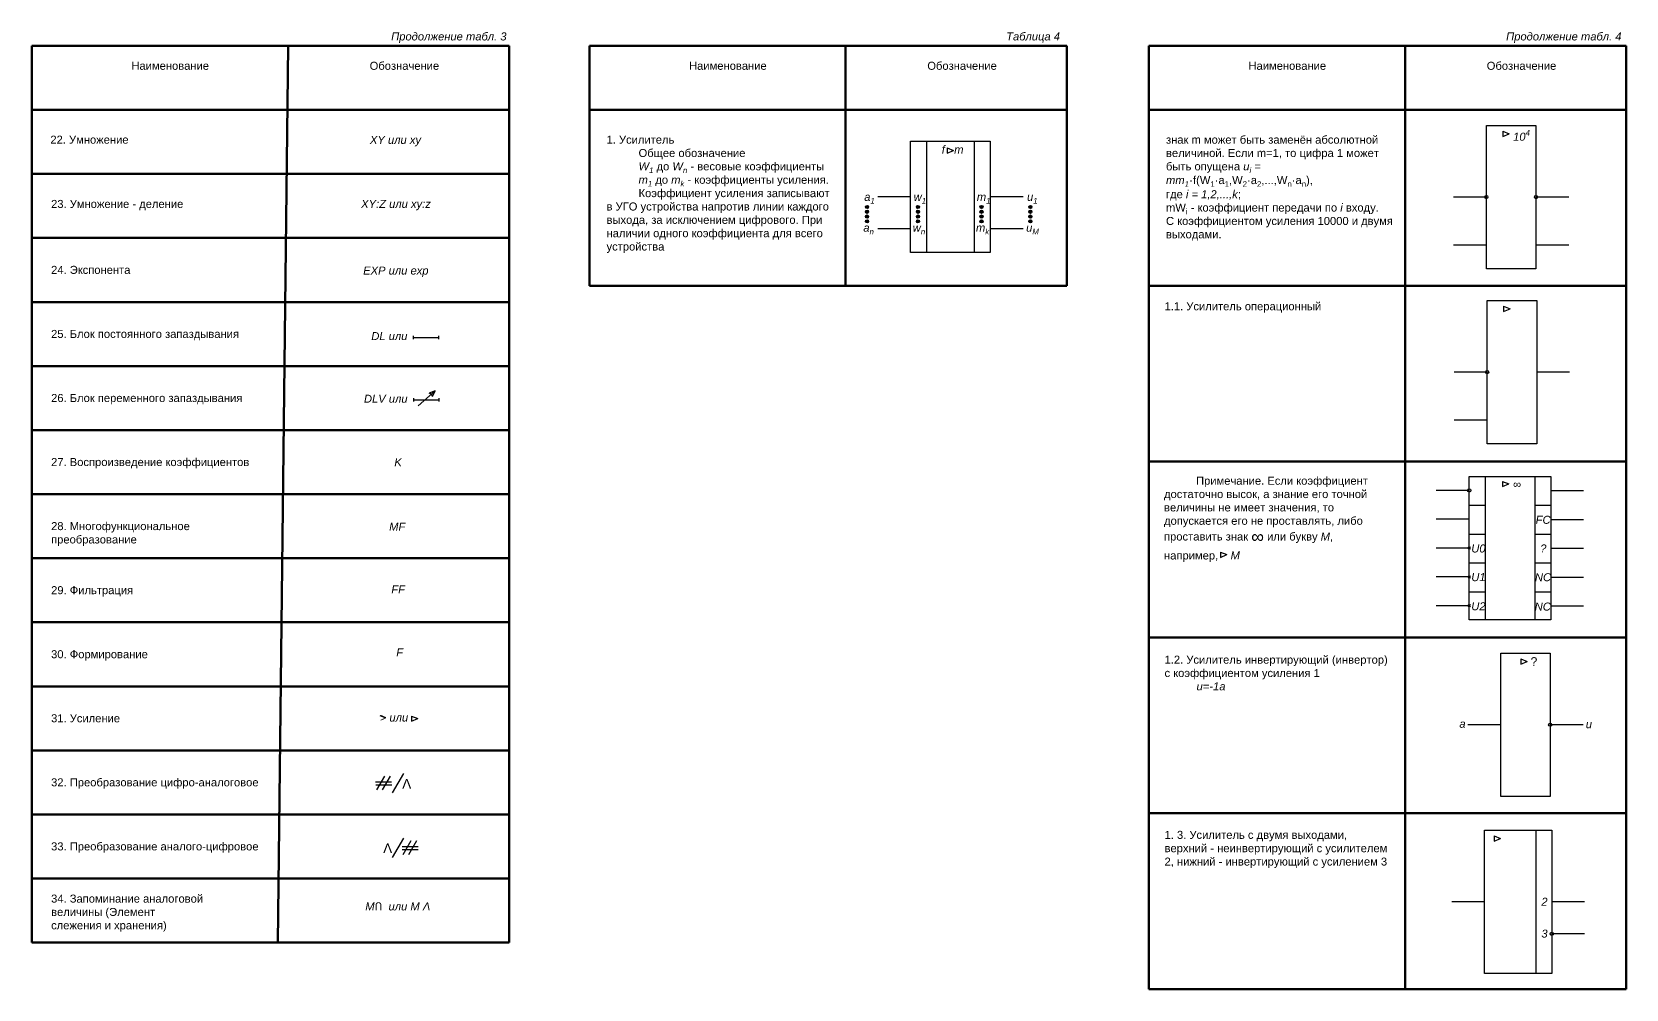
# Model space of a CAD drawing. Header units: millimetres. Extents: x 2750 to 4849, y 1844 to 2329.
# Drawn here: x 3300.8 to 3798.7, y 2030 to 2328.9 of the extents above; entities that cross this region are included whole.
import ezdxf

# ---------------------------------------------------------------- set-up
doc = ezdxf.new("R2010")
doc.units = ezdxf.units.MM
doc.layers.add('Слой1', color=3, linetype='Continuous', lineweight=50)
doc.layers.add('толстые линии', color=1, linetype='Continuous', lineweight=211)
doc.styles.get("Standard").update_dxf_attribs({"font": 'arial.ttf'})
pattern_1 = [(0, (-538.388, 73.358), (0, 6.985), [5.08, -1.905]), (90, (-538.388, 73.358), (-6.985, 4e-16), [5.08, -1.905])]

msp = doc.modelspace()

# ---------------------------------------------------------------- hatches: boundary and pattern name
h = msp.add_hatch()
h.set_pattern_fill('ANGLE', color=256)
h.set_pattern_definition(pattern_1)
h.paths.add_polyline_path([(3564.78, 2295.11, 1), (3563.78, 2295.11, 1)])
h.paths.add_polyline_path([(3563.78, 2293.61, 1), (3564.78, 2293.61, 1)])
h.paths.add_polyline_path([(3564.78, 2292.11, 1), (3563.78, 2292.11, 1)])
h.paths.add_polyline_path([(3564.78, 2290.61, 1), (3563.78, 2290.61, 1)])
h = msp.add_hatch()
h.set_pattern_fill('ANGLE', color=256)
h.set_pattern_definition(pattern_1)
h.paths.add_polyline_path([(3563.78, 2289.11, 1), (3564.78, 2289.11, 1)])
h = msp.add_hatch()
h.set_pattern_fill('ANGLE', color=256)
h.set_pattern_definition(pattern_1)
h.paths.add_polyline_path([(3564.78, 2286.11, 1), (3563.78, 2286.11, 1)])
h = msp.add_hatch()
h.set_pattern_fill('ANGLE', color=256)
h.set_pattern_definition(pattern_1)
h.paths.add_polyline_path([(3564.78, 2284.61, 1), (3563.78, 2284.61, 1)])
h = msp.add_hatch(color=256)
h.dxf.hatch_style = 1
h.paths.add_polyline_path([(3561.09, 2274.2, 1), (3562.09, 2274.2, 1)])
h.paths.add_polyline_path([(3562.09, 2272.7, 1), (3561.09, 2272.7, 1)])
h.paths.add_polyline_path([(3562.09, 2271.2, 1), (3561.09, 2271.2, 1)])
h.paths.add_polyline_path([(3561.09, 2269.7, 1), (3562.09, 2269.7, 1)])
h = msp.add_hatch(color=256)
h.dxf.hatch_style = 1
h.paths.add_polyline_path([(3577, 2274.2, 1), (3578, 2274.2, 1)])
h.paths.add_polyline_path([(3578, 2272.7, 1), (3577, 2272.7, 1)])
h.paths.add_polyline_path([(3578, 2271.2, 1), (3577, 2271.2, 1)])
h.paths.add_polyline_path([(3577, 2269.7, 1), (3578, 2269.7, 1)])
h = msp.add_hatch(color=256)
h.dxf.hatch_style = 1
h.paths.add_polyline_path([(3596.85, 2274.2, 1), (3597.85, 2274.2, 1)])
h.paths.add_polyline_path([(3597.85, 2272.7, 1), (3596.85, 2272.7, 1)])
h.paths.add_polyline_path([(3597.85, 2271.2, 1), (3596.85, 2271.2, 1)])
h.paths.add_polyline_path([(3596.85, 2269.7, 1), (3597.85, 2269.7, 1)])
h = msp.add_hatch(color=256)
h.dxf.hatch_style = 1
h.paths.add_polyline_path([(3612.11, 2274.2, 1), (3613.11, 2274.2, 1)])
h.paths.add_polyline_path([(3613.11, 2272.7, 1), (3612.11, 2272.7, 1)])
h.paths.add_polyline_path([(3613.11, 2271.2, 1), (3612.11, 2271.2, 1)])
h.paths.add_polyline_path([(3612.11, 2269.7, 1), (3613.11, 2269.7, 1)])
h = msp.add_hatch()
h.set_pattern_fill('ANGLE', color=256)
h.set_pattern_definition([(0, (0, 0), (0, 6.985), [5.08, -1.905]), (90, (0, 0), (-6.985, 4e-16), [5.08, -1.905])])
h.paths.add_polyline_path([(3426.71, 2216.76), (3424.8, 2216.09), (3425.51, 2215.7)])
h.paths.add_polyline_path([(3426.71, 2216.76), (3425.51, 2215.7), (3425.88, 2215.01)])

# ---------------------------------------------------------------- linework, layer by layer
for p, q in [((3760.17, 2297.87), (3760.17, 2296.22)), ((3760.17, 2297.87), (3762.16, 2297.07)), ((3760.17, 2296.22), (3762.16, 2297.07)), ((3580.21, 2294.74), (3580.21, 2259.99)), ((3586.62, 2292.61), (3586.62, 2290.97)), ((3586.62, 2292.61), (3588.61, 2291.81)), ((3586.62, 2290.97), (3588.61, 2291.81)), ((3595.04, 2294.74), (3595.04, 2259.99)), ((3575.21, 2277.36), (3564.93, 2277.36)), ((3610.31, 2277.36), (3600.04, 2277.36)), ((3755.03, 2277.28), (3744.76, 2277.28)), ((3780.78, 2277.28), (3770.51, 2277.28)), ((3575.21, 2267.36), (3564.93, 2267.36)), ((3610.31, 2267.36), (3600.04, 2267.36)), ((3755.03, 2262.28), (3744.76, 2262.28)), ((3780.78, 2262.28), (3770.51, 2262.28)), ((3760.42, 2243.22), (3760.42, 2241.58)), ((3760.42, 2243.22), (3762.41, 2242.42)), ((3760.42, 2241.58), (3762.41, 2242.42)), ((3419.94, 2233.43), (3419.94, 2233.93)), ((3419.94, 2233.43), (3427.89, 2233.43)), ((3419.94, 2232.93), (3419.94, 2233.43)), ((3427.89, 2233.43), (3427.89, 2233.93)), ((3427.89, 2232.93), (3427.89, 2233.43)), ((3755.28, 2222.64), (3745.01, 2222.64)), ((3781.03, 2222.64), (3770.75, 2222.64)), ((3421.38, 2212.07), (3426.71, 2216.76)), ((3426.71, 2216.76), (3424.8, 2216.09)), ((3425.51, 2215.7), (3424.8, 2216.09)), ((3425.88, 2215.01), (3426.71, 2216.76)), ((3420.03, 2213.98), (3420.03, 2214.48)), ((3420.03, 2213.98), (3427.98, 2213.98)), ((3420.03, 2213.48), (3420.03, 2213.98)), ((3425.88, 2215.01), (3425.51, 2215.7)), ((3427.98, 2213.98), (3427.98, 2214.48)), ((3427.98, 2213.48), (3427.98, 2213.98)), ((3755.28, 2207.64), (3745.01, 2207.64)), ((3754.67, 2190.05), (3754.67, 2145.32)), ((3760.03, 2188.52), (3760.03, 2186.88)), ((3760.03, 2188.52), (3762.02, 2187.72)), ((3760.03, 2186.88), (3762.02, 2187.72)), ((3770.14, 2190.05), (3770.14, 2145.32)), ((3749.67, 2185.68), (3739.39, 2185.68)), ((3749.67, 2181.05), (3754.67, 2181.05)), ((3770.14, 2181.05), (3775.14, 2181.05)), ((3785.41, 2185.55), (3775.14, 2185.55)), ((3749.67, 2176.68), (3739.39, 2176.68)), ((3785.41, 2176.55), (3775.14, 2176.55)), ((3749.67, 2172.05), (3754.67, 2172.05)), ((3770.14, 2172.05), (3775.14, 2172.05)), ((3671.98, 2166.44), (3671.98, 2164.79)), ((3671.98, 2166.44), (3673.96, 2165.64)), ((3749.67, 2167.68), (3739.39, 2167.68)), ((3749.31, 2167.33), (3750.02, 2168.04)), ((3749.31, 2168.04), (3750.02, 2167.33)), ((3785.41, 2167.55), (3775.14, 2167.55)), ((3671.98, 2164.79), (3673.96, 2165.64)), ((3749.67, 2163.05), (3754.67, 2163.05)), ((3770.14, 2163.05), (3775.14, 2163.05)), ((3749.67, 2158.68), (3739.39, 2158.68)), ((3749.31, 2158.33), (3750.02, 2159.04)), ((3749.31, 2159.04), (3750.02, 2158.33)), ((3785.41, 2158.55), (3775.14, 2158.55)), ((3749.67, 2154.05), (3754.67, 2154.05)), ((3770.14, 2154.05), (3775.14, 2154.05)), ((3749.67, 2149.68), (3739.39, 2149.68)), ((3749.31, 2149.33), (3750.02, 2150.04)), ((3749.31, 2150.04), (3750.02, 2149.33)), ((3785.41, 2149.55), (3775.14, 2149.55)), ((3765.8, 2133.12), (3765.8, 2131.48)), ((3765.8, 2133.12), (3767.78, 2132.32)), ((3765.8, 2131.48), (3767.78, 2132.32)), ((3409.47, 2115.45), (3410.98, 2114.75)), ((3419.33, 2115.26), (3419.33, 2113.61)), ((3419.33, 2115.26), (3421.31, 2114.46)), ((3419.33, 2113.61), (3421.31, 2114.46)), ((3759.49, 2112.54), (3749.22, 2112.54)), ((3785.24, 2112.54), (3774.96, 2112.54)), ((3408.47, 2092.18), (3410.97, 2096.51)), ((3410.25, 2092.17), (3412.75, 2096.5)), ((3413.4, 2091.27), (3416.9, 2097.33)), ((3408.11, 2094.66), (3413.11, 2094.66)), ((3408.13, 2093.75), (3413.13, 2093.75)), ((3413.4, 2071.04), (3416.9, 2077.1)), ((3416.72, 2072.01), (3419.22, 2076.34)), ((3418.51, 2072.01), (3421.01, 2076.34)), ((3757.43, 2077.84), (3757.43, 2076.19)), ((3757.43, 2077.84), (3759.41, 2077.04)), ((3757.43, 2076.19), (3759.41, 2077.04)), ((3770.44, 2079.62), (3770.44, 2034.89)), ((3416.37, 2074.5), (3421.37, 2074.5)), ((3416.38, 2073.59), (3421.38, 2073.59)), ((3754.47, 2057.26), (3744.19, 2057.26)), ((3785.71, 2057.26), (3775.44, 2057.26)), ((3785.71, 2047.26), (3775.44, 2047.26))]:
    msp.add_line(p, q)
for points in [[(3755.03, 2299.65), (3770.51, 2299.65), (3770.51, 2254.92), (3755.03, 2254.92)], [(3575.21, 2294.74), (3600.04, 2294.74), (3600.04, 2259.99), (3575.21, 2259.99)], [(3755.28, 2245.01), (3770.75, 2245.01), (3770.75, 2200.28), (3755.28, 2200.28)], [(3749.67, 2190.05), (3775.14, 2190.05), (3775.14, 2145.32), (3749.67, 2145.32)], [(3759.49, 2134.91), (3774.96, 2134.91), (3774.96, 2090.17), (3759.49, 2090.17)], [(3754.47, 2079.62), (3775.44, 2079.62), (3775.44, 2034.89), (3754.47, 2034.89)]]:
    msp.add_lwpolyline(points, close=True)
for centre in [(3755.03, 2277.28), (3770.51, 2277.28), (3561.59, 2274.2), (3561.59, 2272.7), (3561.59, 2271.2), (3577.5, 2274.2), (3577.5, 2272.7), (3577.5, 2271.2), (3597.35, 2274.2), (3597.35, 2272.7), (3597.35, 2271.2), (3612.61, 2274.2), (3612.61, 2272.7), (3612.61, 2271.2), (3561.59, 2269.7), (3577.5, 2269.7), (3597.35, 2269.7), (3612.61, 2269.7), (3755.28, 2222.64), (3749.67, 2185.68), (3774.96, 2112.54), (3775.44, 2047.26)]:
    msp.add_circle(centre, 0.5)
at = {"layer": 'Слой1'}
for p, q in [((3300.75, 2324.52), (3449.78, 2324.52)), ((3300.75, 2044.52), (3300.75, 2324.52)), ((3380.75, 2324.52), (3377.55, 2044.52)), ((3449.78, 2324.52), (3449.78, 2044.52)), ((3474.91, 2324.52), (3623.94, 2324.52)), ((3474.91, 2249.61), (3474.91, 2324.52)), ((3554.91, 2324.52), (3554.91, 2249.61)), ((3623.94, 2324.52), (3623.94, 2249.61)), ((3649.65, 2324.52), (3798.67, 2324.52)), ((3649.65, 2029.99), (3649.65, 2324.52)), ((3729.65, 2324.52), (3729.65, 2029.99)), ((3798.67, 2324.52), (3798.67, 2029.99)), ((3300.75, 2304.52), (3449.78, 2304.52)), ((3474.91, 2304.52), (3623.94, 2304.52)), ((3649.65, 2304.52), (3798.67, 2304.52)), ((3449.78, 2284.52), (3300.75, 2284.52)), ((3300.75, 2264.52), (3449.78, 2264.52)), ((3474.91, 2249.61), (3623.94, 2249.61)), ((3649.65, 2249.61), (3798.67, 2249.61)), ((3300.75, 2244.52), (3449.78, 2244.52)), ((3300.75, 2224.52), (3449.78, 2224.52)), ((3300.75, 2204.52), (3449.78, 2204.52)), ((3649.65, 2194.71), (3798.67, 2194.71)), ((3300.75, 2184.52), (3449.78, 2184.52)), ((3300.75, 2184.52), (3449.78, 2184.52)), ((3300.75, 2164.52), (3449.78, 2164.52)), ((3300.75, 2164.52), (3449.78, 2164.52)), ((3300.75, 2144.52), (3449.78, 2144.52)), ((3300.75, 2144.52), (3449.78, 2144.52)), ((3649.65, 2139.8), (3798.67, 2139.8)), ((3300.75, 2124.52), (3449.78, 2124.52)), ((3300.75, 2124.52), (3449.78, 2124.52)), ((3300.75, 2124.52), (3449.78, 2124.52)), ((3300.75, 2104.52), (3449.78, 2104.52)), ((3300.75, 2084.52), (3449.78, 2084.52)), ((3649.65, 2084.9), (3798.67, 2084.9)), ((3300.75, 2064.52), (3449.78, 2064.52)), ((3300.75, 2044.52), (3449.78, 2044.52)), ((3649.65, 2029.99), (3798.67, 2029.99))]:
    msp.add_line(p, q, dxfattribs=at)

# ---------------------------------------------------------------- texts
at = {"char_height": 2.5, "attachment_point": 1}
for s, width, heights, insert in [('\\A1;{\\fArial|b0|i1|c204|p34;XY или xy}', 61.0426, [-3.23], (3406.34, 2296.39)), ('{\\fArial|b0|i1|c204|p34;XY:Z или xy:z}', 22.0336, [-3.23], (3403.59, 2276.4)), ('{\\fArial|b0|i1|c204|p34;EXP или exp}', 22.7896, [-3.19], (3404.22, 2255.59)), ('{\\fArial|b0|i1|c204|p34;DL или }', 11.7433, [-2.54], (3406.76, 2235.14)), ('{\\fArial|b0|i1|c204|p34;DLV или  }', 19.8298, [-2.54], (3404.47, 2215.58)), ('{\\fArial|b0|i1|c204|p34;K}', 18.6085, [-2.5], (3413.95, 2195.75)), ('{\\fArial|b0|i1|c204|p34;MF}', 18.6085, [-2.5], (3412.34, 2175.63)), ('{\\fArial|b0|i1|c204|p34;FF}', 22.9771, [-2.5], (3413.01, 2156.02)), ('{\\fArial|b0|i1|c204|p34;F}', 22.9771, [-2.5], (3414.55, 2136.34)), ('{\\fArial|b0|i1|c204|p34;> или  }', 54.1948, [-2.54], (3409.41, 2116.03))]:
    msp.add_mtext_dynamic_manual_height_columns(s, width=width, gutter_width=12.5, heights=heights, dxfattribs=dict(at, insert=insert))
at = {"attachment_point": 1}
for s, insert, char_height, width in [('∞', (3763.38, 2188.9), 2.5, 2.0699), ('Ʌ', (3416.43, 2095.62), 3, 1.8209), ('Ʌ', (3410.48, 2075.49), 3, 1.8209), ('{\\fArial|b0|i1|c204|p34;MՈ  или M Ʌ}', (3404.89, 2057.06), 2.5, 25.8804)]:
    msp.add_mtext(s, dxfattribs=dict(at, insert=insert, char_height=char_height, width=width))
at = {"layer": 'Слой1', "char_height": 2.5, "attachment_point": 1}
for s, width, gutter_width, heights, insert in [('{\\fArial|b0|i1|c204|p34;                      Продолжение табл. 3}', 61.7882, 12.5, [-3.24], (3391.61, 2328.69)), ('{\\fArial|b0|i1|c204|p34;                      Таблица 4}', 61.7882, 12.5, [-3.07], (3583.7, 2328.69)), ('{\\fArial|b0|i1|c204|p34;                      Продолжение табл. 4}', 61.7882, 12.5, [-3.24], (3739.84, 2328.69)), ('Наименование', 2.5, 12.5, [-2.54], (3331.83, 2319.52)), ('Обозначение', 2.5, 12.5, [-2.6], (3406.24, 2319.52)), ('Наименование', 2.5, 12.5, [-2.54], (3506, 2319.52)), ('Обозначение', 2.5, 12.5, [-2.6], (3580.41, 2319.52)), ('Наименование', 2.5, 12.5, [-2.54], (3680.73, 2319.52)), ('Обозначение', 2.5, 12.5, [-2.6], (3755.14, 2319.52)), ('22. Умножение', 71.1369, 12.5, [14.15], (3306.52, 2296.46)), ('\\A1;1. Усилитель\\P^IОбщее обозначение \\P^I{\\fArial|b0|i1|c204|p34;W\\H0.7x;\\S^ 1;} до {\\fArial|b0|i1|c204|p34;W\\H0.7x;\\S^ n;} - весовые коэффициенты\\P^I{\\fArial|b0|i1|c204|p34;m\\H0.7x;\\S^ 1;} до {\\fArial|b0|i1|c204|p34;m\\H0.7x;\\S^ k;} - коэффициенты усиления.\\P^IКоэффициент усиления записывают в УГО устройства напротив линии каждого выхода, за исключением цифрового. При наличии одного коэффициента для всего устройства', 71.1369, 12.5, [66.26], (3480.23, 2296.46)), ('\\P\\P^I', 71.1369, 0, [14.15], (3480.68, 2297.98)), ('\\A1;знак m может быть заменён абсолютной величиной. Если m=1, то цифра 1 может быть опущена {\\fArial|b0|i1|c204|p34;u\\H0.7x;\\S^ i;\\H1.42857x; = mm\\H0.7x;\\S^ 1;\\fArial|b0|i0|c204|p34;\\H1.54761x;·}f(W{\\H0.7x;\\S^ 1;}·a{\\H0.7x;\\S^ 1;},W{\\H0.7x;\\S^ 2;}·a{\\H0.7x;\\S^ 2;},...,W{\\H0.7x;\\S^ n;}·a{\\H0.7x;\\S^ n;}), \\Pгде {\\fArial|b0|i1|c204|p34;i = 1,2,...,k};\\PmW{\\H0.7x;\\S^ i;} - коэффициент передачи по {\\fArial|b0|i1|c204|p34;i} входу.\\PС коэффициентом усиления 10000 и двумя выходами.', 71.1369, 12.5, [66.26], (3654.96, 2296.46)), ('\\A1;{\\fArial|b0|i1|c204|p34;10\\H0.7x;\\S4^ ;}', 2.5, 12.5, [-2.55], (3763.38, 2298.23)), ('{\\fArial|b0|i1|c204|p34;f   m}', 8.4159, 12.5, [-2.54], (3584.93, 2293.37)), ('\\A1;{\\fArial|b0|i1|c204|p34;a\\H0.7x;\\S^ 1;}', 8.4159, 12.5, [-2.54], (3560.71, 2278.6)), ('\\A1;{\\fArial|b0|i1|c204|p34;w\\H0.7x;\\S^ 1;}', 8.4159, 12.5, [-2.5], (3576.16, 2278.6)), ('\\A1;{\\fArial|b0|i1|c204|p34;m\\H0.7x;\\S^ 1;}', 8.4159, 12.5, [-2.5], (3595.89, 2278.6)), ('\\A1;{\\fArial|b0|i1|c204|p34;u\\H0.7x;\\S^ 1;}', 8.4159, 12.5, [-2.54], (3611.56, 2278.6)), ('\\A1;{\\fArial|b0|i1|c204|p34;a\\H0.7x;\\S^ n;}', 8.4159, 12.5, [-2.54], (3560.43, 2268.97)), ('\\A1;{\\fArial|b0|i1|c204|p34;w\\H0.7x;\\S^ n;}', 8.4159, 12.5, [-2.5], (3575.88, 2268.97)), ('\\A1;{\\fArial|b0|i1|c204|p34;m\\H0.7x;\\S^ k;}', 8.4159, 12.5, [-2.5], (3595.61, 2268.97)), ('\\A1;{\\fArial|b0|i1|c204|p34;u\\H0.7x;\\S^ M;}', 8.4159, 12.5, [-2.54], (3611.28, 2268.97)), ('\\A1;1.1. Усилитель операционный\\P^I', 71.1369, 12.5, [66.26], (3654.51, 2244.44)), ('\\A1;^IПримечание. Если коэффициент достаточно высок, а знание его точной величины не имеет значения, то допускается его не проставлять, либо проставить знак {\\H1.6x;∞} или букву {\\fArial|b0|i1|c204|p34;M}, \\Pнапример,    {\\fArial|b0|i1|c204|p34;M}\\P^I', 71.1369, 12.5, [66.26], (3654.35, 2189.97)), ('{\\fArial|b0|i1|c204|p34;FC}', 13.2399, 12.5, [-2.59], (3770.42, 2177.77)), ('{\\fArial|b0|i1|c204|p34;U0}', 13.2399, 12.5, [-2.55], (3750.31, 2168.81)), ('{\\fArial|b0|i1|c204|p34;?}', 13.2399, 12.5, [-2.54], (3771.85, 2168.82)), ('{\\fArial|b0|i1|c204|p34;U1}', 13.2399, 12.5, [-2.55], (3750.31, 2159.86)), ('{\\fArial|b0|i1|c204|p34;NC}', 13.2399, 12.5, [-2.59], (3770.19, 2159.83)), ('{\\fArial|b0|i1|c204|p34;U2}', 13.2399, 12.5, [-2.55], (3750.31, 2150.78)), ('{\\fArial|b0|i1|c204|p34;NC}', 13.2399, 12.5, [-2.59], (3770.12, 2150.68)), ('\\A1;1.2. Усилитель инвертирующий (инвертор)\\Pс коэффициентом усиления 1\\P^I{\\fArial|b0|i1|c204|p34;u=-1a^I}', 71.1369, 12.5, [66.26], (3654.51, 2134.1)), ('{\\H1.08333x;?}', 13.2399, 12.5, [-2.75], (3768.84, 2133.62)), ('{\\fArial|b0|i1|c204|p34;a}', 2.5, 12.5, [-2.54], (3746.58, 2114.09)), ('{\\fArial|b0|i1|c204|p34;u}', 2.5, 12.5, [-2.54], (3786.08, 2113.95)), ('\\A1;1. 3. Усилитель с двумя выходами, \\Pверхний - неинвертирующий с усилителем 2, нижний - инвертирующий с усилением 3', 71.1369, 12.5, [66.26], (3654.51, 2079.4)), ('{\\fArial|b0|i1|c204|p34;2}', 2.5, 12.5, [-2.51], (3772.19, 2058.52)), ('{\\fArial|b0|i1|c204|p34;3}', 2.5, 12.5, [-2.55], (3772.21, 2048.57))]:
    msp.add_mtext_dynamic_manual_height_columns(s, width=width, gutter_width=gutter_width, heights=heights, dxfattribs=dict(at, insert=insert))
for s, insert, width in [('23. Умножение - деление', (3306.75, 2276.39), 71.2413), ('25. Блок постоянного запаздывания', (3306.75, 2235.8), 68.1082), ('26. Блок переменного запаздывания', (3306.75, 2215.8), 64.0126), ('27. Воспроизведение коэффициентов', (3306.75, 2195.8), 66.5385), ('28. Многофункциональное преобразование', (3306.75, 2175.8), 47.5813), ('29. Фильтрация', (3306.75, 2155.8), 57.3744), ('30. Формирование', (3306.75, 2135.8), 47.5813), ('31. Усиление', (3306.75, 2115.8), 71.2413), ('33. Преобразование аналого-цифровое', (3306.75, 2075.8), 65.193), ('34. Запоминание аналоговой величины (Элемент слежения и хранения)', (3306.75, 2059.5), 47.5813)]:
    msp.add_mtext(s, dxfattribs=dict(at, insert=insert, width=width))
at = {"layer": 'толстые линии', "color": 3, "char_height": 2.5, "width": 75.9979, "attachment_point": 1}
for s, insert in [('24. Экспонента', (3306.75, 2255.8)), ('32. Преобразование цифро-аналоговое', (3306.75, 2095.8))]:
    msp.add_mtext(s, dxfattribs=dict(at, insert=insert))

doc.saveas('drawing.dxf')
